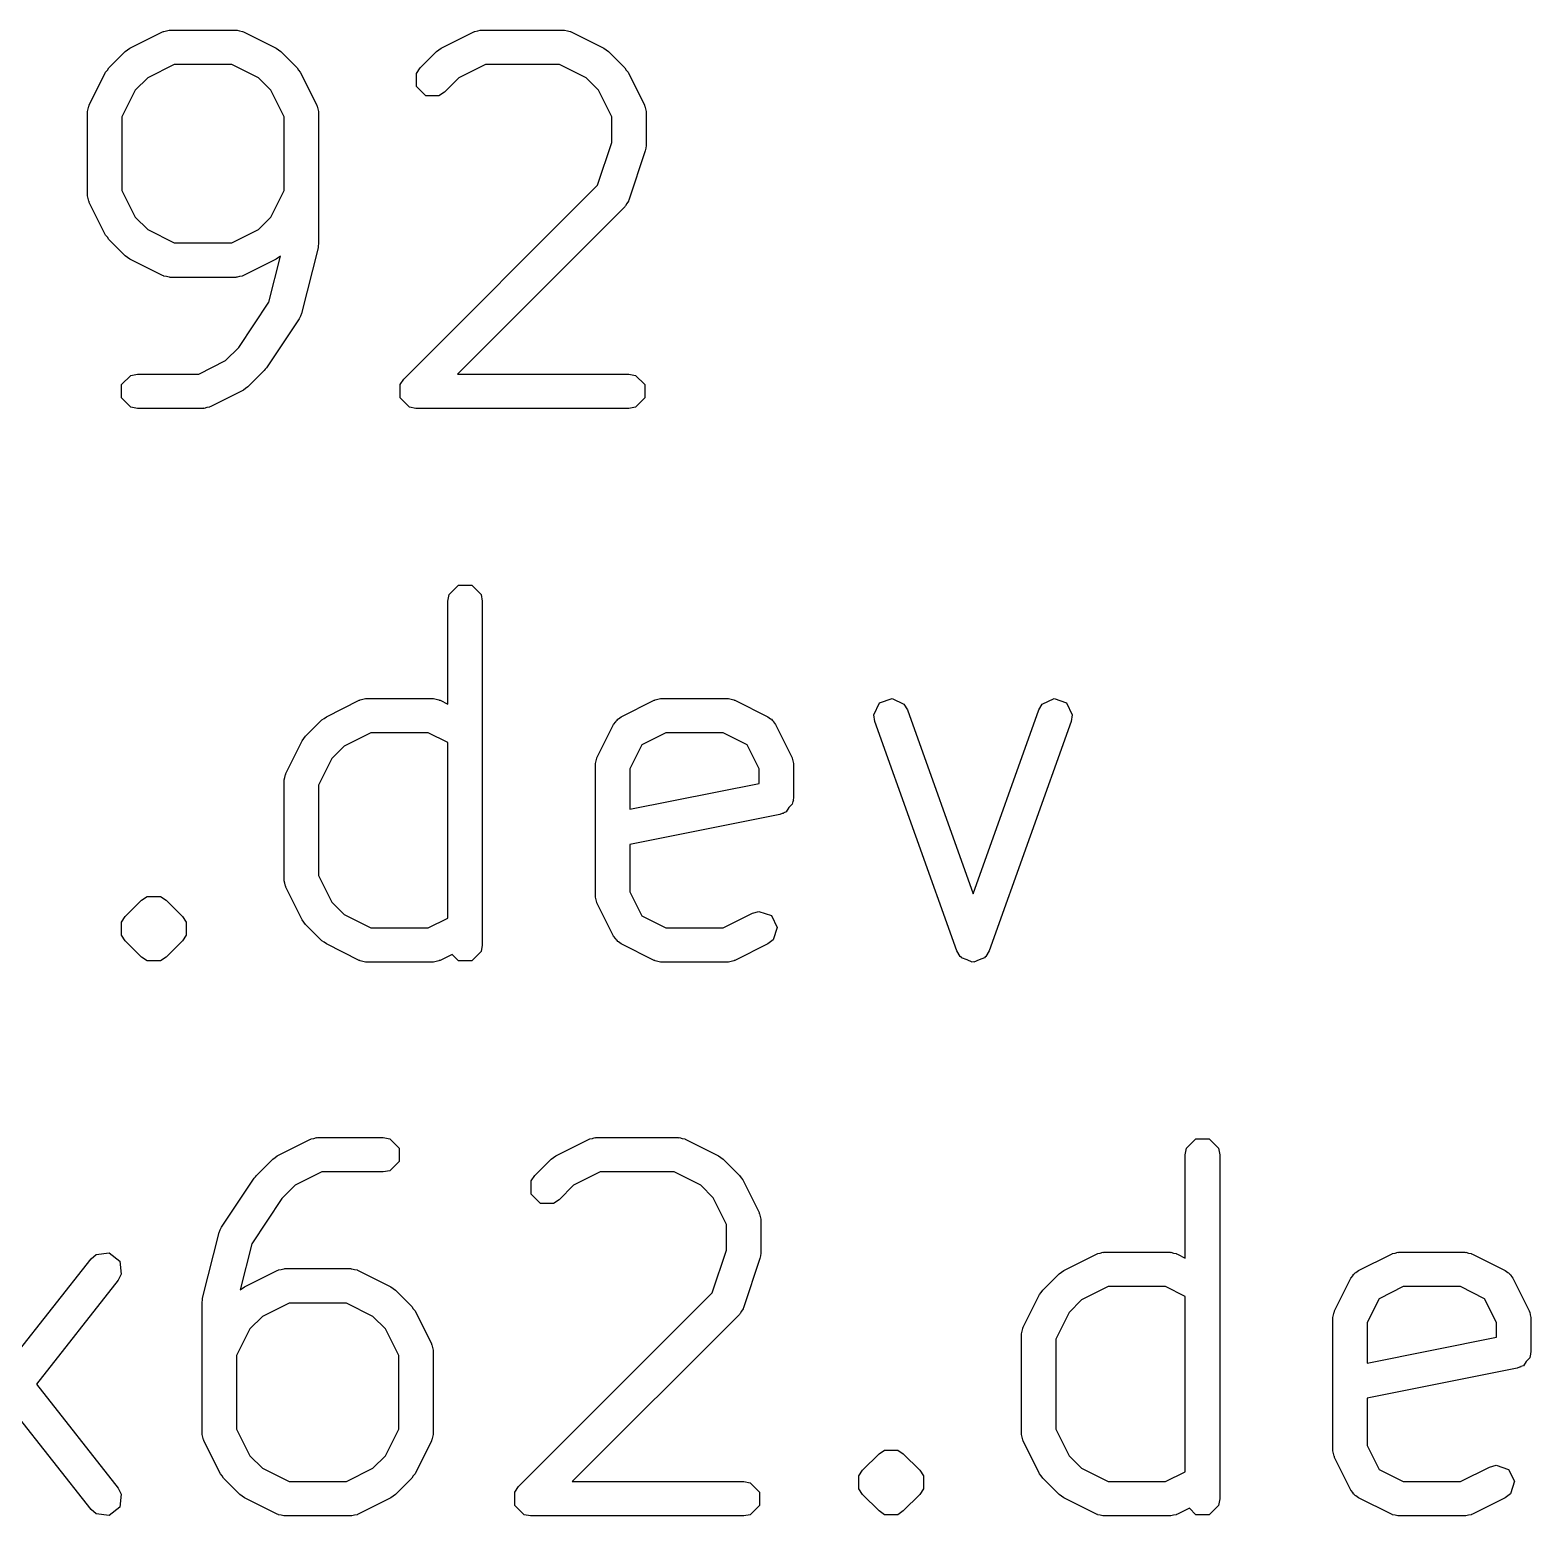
# Model space of a CAD drawing. Header units: inches. Extents: x 2.83 to 5.13, y -5.32 to -1.56.
# Drawn here: x 4.2556 to 4.4273, y -3.5954 to -3.4253 of the extents above; entities that cross this region are included whole.
import ezdxf

# ---------------------------------------------------------------- set-up
doc = ezdxf.new("R2010")
doc.units = ezdxf.units.IN
doc.header["$MEASUREMENT"] = 0
doc.layers.add('F.Silkscreen', color=41, linetype='CONTINUOUS', true_color=0xf2eda1)

msp = doc.modelspace()

# ---------------------------------------------------------------- linework, layer by layer
at = {"layer": 'F.Silkscreen', "linetype": 'CONTINUOUS'}
for p, q in [((4.26699, -3.42738), (4.27074, -3.4255)), ((4.27074, -3.4255), (4.27083, -3.42548)), ((4.27083, -3.42548), (4.27087, -3.42545)), ((4.27087, -3.42545), (4.27118, -3.42538)), ((4.27118, -3.42538), (4.27148, -3.4253)), ((4.27148, -3.4253), (4.27152, -3.42532)), ((4.27152, -3.42532), (4.27162, -3.4253)), ((4.27162, -3.4253), (4.27912, -3.4253)), ((4.27912, -3.4253), (4.27921, -3.42532)), ((4.27921, -3.42532), (4.27926, -3.4253)), ((4.27926, -3.4253), (4.27956, -3.42538)), ((4.27956, -3.42538), (4.27987, -3.42545)), ((4.27987, -3.42545), (4.2799, -3.42548)), ((4.2799, -3.42548), (4.28, -3.4255)), ((4.28, -3.4255), (4.28375, -3.42738)), ((4.30261, -3.42738), (4.30636, -3.4255)), ((4.30636, -3.4255), (4.30645, -3.42548)), ((4.30645, -3.42548), (4.30649, -3.42545)), ((4.30649, -3.42545), (4.3068, -3.42538)), ((4.3068, -3.42538), (4.3071, -3.4253)), ((4.3071, -3.4253), (4.30714, -3.42532)), ((4.30714, -3.42532), (4.30724, -3.4253)), ((4.30724, -3.4253), (4.31661, -3.4253)), ((4.31661, -3.4253), (4.31671, -3.42532)), ((4.31671, -3.42532), (4.31675, -3.4253)), ((4.31675, -3.4253), (4.31706, -3.42538)), ((4.31706, -3.42538), (4.31737, -3.42545)), ((4.31737, -3.42545), (4.3174, -3.42548)), ((4.3174, -3.42548), (4.31749, -3.4255)), ((4.31749, -3.4255), (4.32124, -3.42738)), ((4.2646, -3.42962), (4.26648, -3.42775)), ((4.26648, -3.42775), (4.26674, -3.42757)), ((4.26674, -3.42757), (4.26699, -3.42738)), ((4.28375, -3.42738), (4.284, -3.42757)), ((4.284, -3.42757), (4.28426, -3.42775)), ((4.28426, -3.42775), (4.28613, -3.42962)), ((4.30022, -3.42962), (4.3021, -3.42775)), ((4.3021, -3.42775), (4.30236, -3.42757)), ((4.30236, -3.42757), (4.30261, -3.42738)), ((4.32124, -3.42738), (4.32149, -3.42757)), ((4.32149, -3.42757), (4.32175, -3.42775)), ((4.32175, -3.42775), (4.32363, -3.42962)), ((4.26443, -3.42988), (4.2646, -3.42962)), ((4.27208, -3.42923), (4.26904, -3.43076)), ((4.27865, -3.42923), (4.27208, -3.42923)), ((4.2817, -3.43076), (4.27865, -3.42923)), ((4.28613, -3.42962), (4.28631, -3.42989)), ((4.2998, -3.43026), (4.30022, -3.42962)), ((4.3077, -3.42923), (4.30466, -3.43076)), ((4.31615, -3.42923), (4.3077, -3.42923)), ((4.3192, -3.43076), (4.31615, -3.42923)), ((4.32363, -3.42962), (4.3238, -3.42989)), ((4.26236, -3.43388), (4.26423, -3.43013)), ((4.26423, -3.43013), (4.26443, -3.42988)), ((4.26904, -3.43076), (4.26761, -3.43218)), ((4.28312, -3.43218), (4.2817, -3.43076)), ((4.28631, -3.42989), (4.2865, -3.43013)), ((4.2865, -3.43013), (4.28838, -3.43388)), ((4.2998, -3.43177), (4.2998, -3.43026)), ((4.30466, -3.43076), (4.30301, -3.43241)), ((4.32062, -3.43218), (4.3192, -3.43076)), ((4.3238, -3.42989), (4.324, -3.43013)), ((4.324, -3.43013), (4.32587, -3.43388)), ((4.26761, -3.43218), (4.26609, -3.43523)), ((4.28465, -3.43523), (4.28312, -3.43218)), ((4.30086, -3.43283), (4.2998, -3.43177)), ((4.30237, -3.43283), (4.30086, -3.43283)), ((4.30301, -3.43241), (4.30237, -3.43283)), ((4.32214, -3.43523), (4.32062, -3.43218)), ((4.26215, -3.43476), (4.26217, -3.43467)), ((4.26215, -3.44414), (4.26215, -3.43476)), ((4.26216, -3.43462), (4.26224, -3.43432)), ((4.26217, -3.43467), (4.26216, -3.43462)), ((4.26224, -3.43432), (4.2623, -3.43401)), ((4.2623, -3.43401), (4.26233, -3.43398)), ((4.26233, -3.43398), (4.26236, -3.43388)), ((4.28838, -3.43388), (4.2884, -3.43398)), ((4.2884, -3.43398), (4.28844, -3.43401)), ((4.28844, -3.43401), (4.2885, -3.43432)), ((4.2885, -3.43432), (4.28858, -3.43462)), ((4.28858, -3.43462), (4.28857, -3.43467)), ((4.28857, -3.43467), (4.28859, -3.43476)), ((4.28859, -3.43476), (4.28859, -3.44976)), ((4.32587, -3.43388), (4.3259, -3.43398)), ((4.3259, -3.43398), (4.32593, -3.43401)), ((4.32593, -3.43401), (4.32599, -3.43432)), ((4.32599, -3.43432), (4.32608, -3.43462)), ((4.32608, -3.43462), (4.32606, -3.43467)), ((4.32606, -3.43467), (4.32608, -3.43476)), ((4.32608, -3.43476), (4.32608, -3.43851)), ((4.26609, -3.43523), (4.26609, -3.44367)), ((4.28465, -3.44367), (4.28465, -3.43523)), ((4.32214, -3.43819), (4.32214, -3.43523)), ((4.32052, -3.44307), (4.32214, -3.43819)), ((4.32598, -3.43914), (4.32411, -3.44476)), ((4.32602, -3.43882), (4.32598, -3.43914)), ((4.32608, -3.43851), (4.32602, -3.43882)), ((4.29835, -3.46524), (4.32052, -3.44307)), ((4.26217, -3.44423), (4.26215, -3.44414)), ((4.26216, -3.44428), (4.26217, -3.44423)), ((4.26224, -3.44458), (4.26216, -3.44428)), ((4.2623, -3.44489), (4.26224, -3.44458)), ((4.26233, -3.44492), (4.2623, -3.44489)), ((4.26236, -3.44502), (4.26233, -3.44492)), ((4.26423, -3.44877), (4.26236, -3.44502)), ((4.26609, -3.44367), (4.26761, -3.44672)), ((4.28312, -3.44672), (4.28465, -3.44367)), ((4.32406, -3.44489), (4.32388, -3.44515)), ((4.32411, -3.44476), (4.32406, -3.44485)), ((4.32406, -3.44485), (4.32406, -3.44489)), ((4.26761, -3.44672), (4.26904, -3.44814)), ((4.2817, -3.44814), (4.28312, -3.44672)), ((4.32363, -3.44553), (4.30449, -3.46467)), ((4.32368, -3.44545), (4.32363, -3.44553)), ((4.32372, -3.44543), (4.32368, -3.44545)), ((4.32388, -3.44515), (4.32372, -3.44543)), ((4.26904, -3.44814), (4.27208, -3.44967)), ((4.27865, -3.44967), (4.2817, -3.44814)), ((4.26443, -3.44902), (4.26423, -3.44877)), ((4.2646, -3.44928), (4.26443, -3.44902)), ((4.26648, -3.45115), (4.2646, -3.44928)), ((4.27208, -3.44967), (4.27865, -3.44967)), ((4.28853, -3.45024), (4.28665, -3.45774)), ((4.28854, -3.45), (4.28853, -3.45024)), ((4.28859, -3.44976), (4.28854, -3.45)), ((4.26674, -3.45133), (4.26648, -3.45115)), ((4.26699, -3.45152), (4.26674, -3.45133)), ((4.27074, -3.4534), (4.26699, -3.45152)), ((4.28375, -3.45152), (4.28, -3.4534)), ((4.28292, -3.45645), (4.28424, -3.45117)), ((4.284, -3.45133), (4.28375, -3.45152)), ((4.28424, -3.45117), (4.284, -3.45133)), ((4.27083, -3.45342), (4.27074, -3.4534)), ((4.27087, -3.45346), (4.27083, -3.45342)), ((4.27118, -3.45352), (4.27087, -3.45346)), ((4.27148, -3.4536), (4.27118, -3.45352)), ((4.27152, -3.45359), (4.27148, -3.4536)), ((4.27162, -3.45361), (4.27152, -3.45359)), ((4.27912, -3.45361), (4.27162, -3.45361)), ((4.27921, -3.45359), (4.27912, -3.45361)), ((4.27926, -3.4536), (4.27921, -3.45359)), ((4.27956, -3.45352), (4.27926, -3.4536)), ((4.27987, -3.45346), (4.27956, -3.45352)), ((4.2799, -3.45342), (4.27987, -3.45346)), ((4.28, -3.4534), (4.2799, -3.45342)), ((4.27946, -3.46163), (4.28292, -3.45645)), ((4.28638, -3.45835), (4.28263, -3.46398)), ((4.28651, -3.45804), (4.28638, -3.45835)), ((4.28665, -3.45774), (4.28651, -3.45804)), ((4.27795, -3.46314), (4.27946, -3.46163)), ((4.2749, -3.46467), (4.27795, -3.46314)), ((4.28263, -3.46398), (4.28249, -3.46412)), ((4.26605, -3.46588), (4.26712, -3.46482)), ((4.26712, -3.46482), (4.26787, -3.46467)), ((4.26787, -3.46467), (4.2749, -3.46467)), ((4.28238, -3.46428), (4.28051, -3.46615)), ((4.28249, -3.46412), (4.28238, -3.46428)), ((4.29792, -3.46588), (4.29835, -3.46524)), ((4.30449, -3.46467), (4.32411, -3.46467)), ((4.32411, -3.46467), (4.32487, -3.46482)), ((4.32487, -3.46482), (4.32593, -3.46588)), ((4.26605, -3.46739), (4.26605, -3.46588)), ((4.26712, -3.46845), (4.26605, -3.46739)), ((4.28, -3.46652), (4.27625, -3.4684)), ((4.28025, -3.46633), (4.28, -3.46652)), ((4.28051, -3.46615), (4.28025, -3.46633)), ((4.29792, -3.46739), (4.29792, -3.46588)), ((4.29792, -3.46588), (4.29792, -3.46588)), ((4.29899, -3.46845), (4.29792, -3.46739)), ((4.32593, -3.46739), (4.32487, -3.46845)), ((4.32593, -3.46588), (4.32593, -3.46739)), ((4.26787, -3.4686), (4.26712, -3.46845)), ((4.27537, -3.4686), (4.26787, -3.4686)), ((4.27547, -3.46858), (4.27537, -3.4686)), ((4.27551, -3.4686), (4.27547, -3.46858)), ((4.27581, -3.46852), (4.27551, -3.4686)), ((4.27612, -3.46845), (4.27581, -3.46852)), ((4.27615, -3.46842), (4.27612, -3.46845)), ((4.27625, -3.4684), (4.27615, -3.46842)), ((4.29974, -3.4686), (4.29899, -3.46845)), ((4.32411, -3.4686), (4.29974, -3.4686)), ((4.32487, -3.46845), (4.32411, -3.4686)), ((4.30355, -3.4899), (4.30461, -3.48883)), ((4.30461, -3.48883), (4.30612, -3.48883)), ((4.30612, -3.48883), (4.30718, -3.4899)), ((4.3034, -3.49065), (4.30355, -3.4899)), ((4.3034, -3.50246), (4.3034, -3.49065)), ((4.30718, -3.4899), (4.30733, -3.49065)), ((4.30733, -3.49065), (4.30733, -3.53002)), ((4.29367, -3.50189), (4.29398, -3.50181)), ((4.29398, -3.50181), (4.29402, -3.50182)), ((4.29402, -3.50182), (4.29412, -3.5018)), ((4.29412, -3.5018), (4.30162, -3.5018)), ((4.30162, -3.5018), (4.30171, -3.50182)), ((4.30171, -3.50182), (4.30175, -3.50181)), ((4.30175, -3.50181), (4.30206, -3.50189)), ((4.32742, -3.50189), (4.32772, -3.50181)), ((4.32772, -3.50181), (4.32777, -3.50182)), ((4.32777, -3.50182), (4.32786, -3.5018)), ((4.32786, -3.5018), (4.33536, -3.5018)), ((4.33536, -3.5018), (4.33546, -3.50182)), ((4.33546, -3.50182), (4.3355, -3.50181)), ((4.3355, -3.50181), (4.3358, -3.50189)), ((4.35279, -3.50231), (4.35421, -3.50181)), ((4.35421, -3.50181), (4.35557, -3.50245)), ((4.3714, -3.50245), (4.37276, -3.50181)), ((4.37276, -3.50181), (4.37418, -3.50231)), ((4.28949, -3.50389), (4.29324, -3.50201)), ((4.29324, -3.50201), (4.29333, -3.50199)), ((4.29333, -3.50199), (4.29336, -3.50195)), ((4.29336, -3.50195), (4.29367, -3.50189)), ((4.30206, -3.50189), (4.30237, -3.50195)), ((4.30237, -3.50195), (4.3024, -3.50199)), ((4.3024, -3.50199), (4.3025, -3.50201)), ((4.3025, -3.50201), (4.3034, -3.50246)), ((4.32323, -3.50389), (4.32698, -3.50201)), ((4.32698, -3.50201), (4.32708, -3.50199)), ((4.32708, -3.50199), (4.32711, -3.50195)), ((4.32711, -3.50195), (4.32742, -3.50189)), ((4.3358, -3.50189), (4.33611, -3.50195)), ((4.33611, -3.50195), (4.33615, -3.50199)), ((4.33615, -3.50199), (4.33624, -3.50201)), ((4.33624, -3.50201), (4.33999, -3.50389)), ((4.35214, -3.50367), (4.35279, -3.50231)), ((4.35557, -3.50245), (4.35596, -3.50311)), ((4.35596, -3.50311), (4.36348, -3.52417)), ((4.36348, -3.52417), (4.371, -3.50311)), ((4.371, -3.50311), (4.3714, -3.50245)), ((4.37418, -3.50231), (4.37482, -3.50367)), ((4.2871, -3.50613), (4.28897, -3.50425)), ((4.28897, -3.50425), (4.28924, -3.50408)), ((4.28924, -3.50408), (4.28949, -3.50389)), ((4.32048, -3.50852), (4.32235, -3.50477)), ((4.32235, -3.50477), (4.32259, -3.50446)), ((4.32259, -3.50446), (4.32263, -3.50436)), ((4.32263, -3.50436), (4.32274, -3.50427)), ((4.32274, -3.50427), (4.32282, -3.50416)), ((4.32282, -3.50416), (4.32292, -3.50413)), ((4.32292, -3.50413), (4.32323, -3.50389)), ((4.33999, -3.50389), (4.3403, -3.50413)), ((4.3403, -3.50413), (4.3404, -3.50416)), ((4.3404, -3.50416), (4.34049, -3.50427)), ((4.34049, -3.50427), (4.3406, -3.50436)), ((4.3406, -3.50436), (4.34063, -3.50446)), ((4.34063, -3.50446), (4.34087, -3.50477)), ((4.34087, -3.50477), (4.34275, -3.50852)), ((4.35225, -3.50443), (4.35214, -3.50367)), ((4.36163, -3.53068), (4.35225, -3.50443)), ((4.37471, -3.50443), (4.36534, -3.53068)), ((4.37482, -3.50367), (4.37471, -3.50443)), ((4.28486, -3.51039), (4.28673, -3.50664)), ((4.28673, -3.50664), (4.28692, -3.50639)), ((4.28692, -3.50639), (4.2871, -3.50613)), ((4.29458, -3.50574), (4.29153, -3.50726)), ((4.30115, -3.50574), (4.29458, -3.50574)), ((4.3034, -3.50686), (4.30115, -3.50574)), ((4.3034, -3.52693), (4.3034, -3.50686)), ((4.32833, -3.50574), (4.32558, -3.50711)), ((4.3349, -3.50574), (4.32833, -3.50574)), ((4.33764, -3.50711), (4.3349, -3.50574)), ((4.29011, -3.50869), (4.28859, -3.51174)), ((4.29153, -3.50726), (4.29011, -3.50869)), ((4.32036, -3.50895), (4.32042, -3.50864)), ((4.32042, -3.50864), (4.32045, -3.50861)), ((4.32045, -3.50861), (4.32048, -3.50852)), ((4.32558, -3.50711), (4.32421, -3.50986)), ((4.33902, -3.50986), (4.33764, -3.50711)), ((4.34275, -3.50852), (4.34277, -3.50861)), ((4.34277, -3.50861), (4.3428, -3.50864)), ((4.3428, -3.50864), (4.34287, -3.50895)), ((4.28483, -3.51049), (4.28486, -3.51039)), ((4.32027, -3.50926), (4.32036, -3.50895)), ((4.32029, -3.5093), (4.32027, -3.50926)), ((4.32027, -3.5094), (4.32029, -3.5093)), ((4.32027, -3.52439), (4.32027, -3.5094)), ((4.32421, -3.50986), (4.32421, -3.51449)), ((4.33902, -3.51153), (4.33902, -3.50986)), ((4.34287, -3.50895), (4.34295, -3.50926)), ((4.34295, -3.50926), (4.34293, -3.5093)), ((4.34293, -3.5093), (4.34295, -3.5094)), ((4.34295, -3.5094), (4.34295, -3.51315)), ((4.28465, -3.51113), (4.28474, -3.51083)), ((4.28467, -3.51117), (4.28465, -3.51113)), ((4.28465, -3.51127), (4.28467, -3.51117)), ((4.28465, -3.52252), (4.28465, -3.51127)), ((4.28474, -3.51083), (4.2848, -3.51052)), ((4.2848, -3.51052), (4.28483, -3.51049)), ((4.28859, -3.51174), (4.28859, -3.52205)), ((4.32421, -3.51449), (4.33902, -3.51153)), ((4.34286, -3.51361), (4.3428, -3.5139)), ((4.34292, -3.51353), (4.34286, -3.51361)), ((4.34295, -3.51315), (4.3429, -3.51343)), ((4.3429, -3.51343), (4.34292, -3.51353)), ((4.34137, -3.51508), (4.32421, -3.51851)), ((4.34164, -3.51496), (4.34137, -3.51508)), ((4.34174, -3.51496), (4.34164, -3.51496)), ((4.34181, -3.51489), (4.34174, -3.51496)), ((4.34208, -3.51478), (4.34181, -3.51489)), ((4.3424, -3.5143), (4.34208, -3.51478)), ((4.3428, -3.5139), (4.3424, -3.5143)), ((4.32421, -3.51851), (4.32421, -3.52393)), ((4.28859, -3.52205), (4.29011, -3.5251)), ((4.28467, -3.52262), (4.28465, -3.52252)), ((4.28465, -3.52266), (4.28467, -3.52262)), ((4.28474, -3.52296), (4.28465, -3.52266)), ((4.2848, -3.52327), (4.28474, -3.52296)), ((4.28483, -3.5233), (4.2848, -3.52327)), ((4.28486, -3.5234), (4.28483, -3.5233)), ((4.28673, -3.52715), (4.28486, -3.5234)), ((4.32421, -3.52393), (4.32558, -3.52668)), ((4.26648, -3.52675), (4.26835, -3.52488)), ((4.26835, -3.52488), (4.26899, -3.52445)), ((4.26899, -3.52445), (4.2705, -3.52445)), ((4.2705, -3.52445), (4.2705, -3.52445)), ((4.2705, -3.52445), (4.27114, -3.52488)), ((4.27114, -3.52488), (4.27301, -3.52675)), ((4.29011, -3.5251), (4.29153, -3.52653)), ((4.32029, -3.52449), (4.32027, -3.52439)), ((4.32027, -3.52453), (4.32029, -3.52449)), ((4.32036, -3.52484), (4.32027, -3.52453)), ((4.32042, -3.52515), (4.32036, -3.52484)), ((4.32045, -3.52518), (4.32042, -3.52515)), ((4.32048, -3.52527), (4.32045, -3.52518)), ((4.32235, -3.52902), (4.32048, -3.52527)), ((4.26605, -3.52739), (4.26648, -3.52675)), ((4.26605, -3.5289), (4.26605, -3.52739)), ((4.27301, -3.52675), (4.27344, -3.52739)), ((4.27344, -3.52739), (4.27344, -3.5289)), ((4.28692, -3.5274), (4.28673, -3.52715)), ((4.2871, -3.52766), (4.28692, -3.5274)), ((4.29153, -3.52653), (4.29458, -3.52805)), ((4.30115, -3.52805), (4.3034, -3.52693)), ((4.32558, -3.52668), (4.32833, -3.52805)), ((4.3349, -3.52805), (4.33823, -3.52638)), ((4.33823, -3.52638), (4.33897, -3.52618)), ((4.33897, -3.52618), (4.3404, -3.52666)), ((4.3404, -3.52666), (4.34107, -3.528)), ((4.26648, -3.52954), (4.26605, -3.5289)), ((4.26605, -3.5289), (4.26605, -3.5289)), ((4.27344, -3.5289), (4.27301, -3.52954)), ((4.28897, -3.52954), (4.2871, -3.52766)), ((4.29458, -3.52805), (4.30115, -3.52805)), ((4.32259, -3.52933), (4.32235, -3.52902)), ((4.32833, -3.52805), (4.3349, -3.52805)), ((4.34107, -3.528), (4.3406, -3.52943)), ((4.26835, -3.53141), (4.26648, -3.52954)), ((4.27301, -3.52954), (4.27114, -3.53141)), ((4.28924, -3.52971), (4.28897, -3.52954)), ((4.28949, -3.5299), (4.28924, -3.52971)), ((4.29324, -3.53178), (4.28949, -3.5299)), ((4.30718, -3.53077), (4.30612, -3.53184)), ((4.30733, -3.53002), (4.30718, -3.53077)), ((4.32263, -3.52943), (4.32259, -3.52933)), ((4.32274, -3.52952), (4.32263, -3.52943)), ((4.32282, -3.52963), (4.32274, -3.52952)), ((4.32292, -3.52966), (4.32282, -3.52963)), ((4.32323, -3.5299), (4.32292, -3.52966)), ((4.32698, -3.53178), (4.32323, -3.5299)), ((4.33999, -3.5299), (4.33624, -3.53178)), ((4.3406, -3.52943), (4.33999, -3.5299)), ((4.36202, -3.53134), (4.36163, -3.53068)), ((4.36534, -3.53068), (4.36494, -3.53134)), ((4.26899, -3.53184), (4.26835, -3.53141)), ((4.2705, -3.53184), (4.26899, -3.53184)), ((4.26899, -3.53184), (4.26899, -3.53184)), ((4.27114, -3.53141), (4.2705, -3.53184)), ((4.29333, -3.53181), (4.29324, -3.53178)), ((4.29336, -3.53184), (4.29333, -3.53181)), ((4.29367, -3.5319), (4.29336, -3.53184)), ((4.29398, -3.53198), (4.29367, -3.5319)), ((4.29402, -3.53197), (4.29398, -3.53198)), ((4.29412, -3.53199), (4.29402, -3.53197)), ((4.30162, -3.53199), (4.29412, -3.53199)), ((4.30171, -3.53197), (4.30162, -3.53199)), ((4.30175, -3.53198), (4.30171, -3.53197)), ((4.30206, -3.5319), (4.30175, -3.53198)), ((4.30237, -3.53184), (4.30206, -3.5319)), ((4.3024, -3.53181), (4.30237, -3.53184)), ((4.3025, -3.53178), (4.3024, -3.53181)), ((4.30387, -3.53109), (4.3025, -3.53178)), ((4.30461, -3.53184), (4.30387, -3.53109)), ((4.30612, -3.53184), (4.30461, -3.53184)), ((4.32708, -3.53181), (4.32698, -3.53178)), ((4.32711, -3.53184), (4.32708, -3.53181)), ((4.32742, -3.5319), (4.32711, -3.53184)), ((4.32772, -3.53198), (4.32742, -3.5319)), ((4.32777, -3.53197), (4.32772, -3.53198)), ((4.32786, -3.53199), (4.32777, -3.53197)), ((4.33536, -3.53199), (4.32786, -3.53199)), ((4.33546, -3.53197), (4.33536, -3.53199)), ((4.3355, -3.53198), (4.33546, -3.53197)), ((4.3358, -3.5319), (4.3355, -3.53198)), ((4.33611, -3.53184), (4.3358, -3.5319)), ((4.33615, -3.53181), (4.33611, -3.53184)), ((4.33624, -3.53178), (4.33615, -3.53181)), ((4.36212, -3.53138), (4.36202, -3.53134)), ((4.36216, -3.53148), (4.36212, -3.53138)), ((4.36279, -3.5317), (4.36216, -3.53148)), ((4.36338, -3.53198), (4.36279, -3.5317)), ((4.36348, -3.53195), (4.36338, -3.53198)), ((4.36358, -3.53198), (4.36348, -3.53195)), ((4.36418, -3.5317), (4.36358, -3.53198)), ((4.3648, -3.53148), (4.36418, -3.5317)), ((4.36485, -3.53138), (4.3648, -3.53148)), ((4.36494, -3.53134), (4.36485, -3.53138)), ((4.28386, -3.55415), (4.28761, -3.55227)), ((4.28761, -3.55227), (4.28771, -3.55225)), ((4.28771, -3.55225), (4.28774, -3.55221)), ((4.28774, -3.55221), (4.28805, -3.55215)), ((4.28805, -3.55215), (4.28835, -3.55207)), ((4.28835, -3.55207), (4.2884, -3.55208)), ((4.2884, -3.55208), (4.28849, -3.55206)), ((4.28849, -3.55206), (4.29599, -3.55206)), ((4.29599, -3.55206), (4.29674, -3.55221)), ((4.29674, -3.55221), (4.29781, -3.55328)), ((4.29781, -3.55328), (4.29781, -3.55479)), ((4.31573, -3.55415), (4.31948, -3.55227)), ((4.31948, -3.55227), (4.31958, -3.55225)), ((4.31958, -3.55225), (4.31961, -3.55221)), ((4.31961, -3.55221), (4.31992, -3.55215)), ((4.31992, -3.55215), (4.32022, -3.55207)), ((4.32022, -3.55207), (4.32027, -3.55208)), ((4.32027, -3.55208), (4.32036, -3.55206)), ((4.32036, -3.55206), (4.32974, -3.55206)), ((4.32974, -3.55206), (4.32983, -3.55208)), ((4.32983, -3.55208), (4.32988, -3.55207)), ((4.32988, -3.55207), (4.33018, -3.55215)), ((4.33018, -3.55215), (4.33049, -3.55221)), ((4.33049, -3.55221), (4.33052, -3.55225)), ((4.33052, -3.55225), (4.33062, -3.55227)), ((4.33062, -3.55227), (4.33437, -3.55415)), ((4.38776, -3.55403), (4.38791, -3.55328)), ((4.38791, -3.55328), (4.38898, -3.55221)), ((4.38898, -3.55221), (4.39048, -3.55221)), ((4.39048, -3.55221), (4.39155, -3.55328)), ((4.39155, -3.55328), (4.3917, -3.55403)), ((4.28148, -3.55639), (4.28335, -3.55452)), ((4.28335, -3.55452), (4.28361, -3.55434)), ((4.28361, -3.55434), (4.28386, -3.55415)), ((4.29781, -3.55479), (4.29674, -3.55585)), ((4.31335, -3.55639), (4.31522, -3.55452)), ((4.31522, -3.55452), (4.31548, -3.55434)), ((4.31548, -3.55434), (4.31573, -3.55415)), ((4.33437, -3.55415), (4.33462, -3.55434)), ((4.33462, -3.55434), (4.33488, -3.55452)), ((4.33488, -3.55452), (4.33675, -3.55639)), ((4.38776, -3.56585), (4.38776, -3.55403)), ((4.3917, -3.55403), (4.3917, -3.5934)), ((4.27748, -3.56231), (4.28123, -3.55669)), ((4.28123, -3.55669), (4.28137, -3.55655)), ((4.28137, -3.55655), (4.28148, -3.55639)), ((4.28896, -3.556), (4.28591, -3.55752)), ((4.29599, -3.556), (4.28896, -3.556)), ((4.29674, -3.55585), (4.29599, -3.556)), ((4.31292, -3.55703), (4.31335, -3.55639)), ((4.32083, -3.556), (4.31778, -3.55752)), ((4.32927, -3.556), (4.32083, -3.556)), ((4.33232, -3.55752), (4.32927, -3.556)), ((4.33675, -3.55639), (4.33693, -3.55665)), ((4.33693, -3.55665), (4.33712, -3.5569)), ((4.28591, -3.55752), (4.2844, -3.55904)), ((4.31292, -3.55854), (4.31292, -3.55703)), ((4.31778, -3.55752), (4.31613, -3.55917)), ((4.33374, -3.55895), (4.33232, -3.55752)), ((4.33712, -3.5569), (4.339, -3.56065)), ((4.2844, -3.55904), (4.28095, -3.56421)), ((4.31399, -3.5596), (4.31292, -3.55854)), ((4.31549, -3.5596), (4.31399, -3.5596)), ((4.31613, -3.55917), (4.31549, -3.5596)), ((4.33527, -3.562), (4.33374, -3.55895)), ((4.339, -3.56065), (4.33902, -3.56075)), ((4.33902, -3.56075), (4.33905, -3.56078)), ((4.33905, -3.56078), (4.33912, -3.56109)), ((4.33912, -3.56109), (4.3392, -3.56139)), ((4.3392, -3.56139), (4.33918, -3.56143)), ((4.33918, -3.56143), (4.3392, -3.56153)), ((4.3392, -3.56153), (4.3392, -3.56528)), ((4.27533, -3.57043), (4.27721, -3.56293)), ((4.27721, -3.56293), (4.27735, -3.56262)), ((4.27735, -3.56262), (4.27748, -3.56231)), ((4.33527, -3.56496), (4.33527, -3.562)), ((4.26316, -3.56544), (4.26465, -3.56526)), ((4.26465, -3.56526), (4.26584, -3.56619)), ((4.28095, -3.56421), (4.27962, -3.5695)), ((4.33364, -3.56984), (4.33527, -3.56496)), ((4.3392, -3.56528), (4.33914, -3.56559)), ((4.3776, -3.56539), (4.3777, -3.56537)), ((4.3777, -3.56537), (4.37773, -3.56534)), ((4.37773, -3.56534), (4.37804, -3.56528)), ((4.37804, -3.56528), (4.37834, -3.56519)), ((4.37834, -3.56519), (4.37838, -3.56521)), ((4.37838, -3.56521), (4.37848, -3.56519)), ((4.37848, -3.56519), (4.38598, -3.56519)), ((4.38598, -3.56519), (4.38608, -3.56521)), ((4.38608, -3.56521), (4.38612, -3.56519)), ((4.38612, -3.56519), (4.38642, -3.56528)), ((4.38642, -3.56528), (4.38673, -3.56534)), ((4.38673, -3.56534), (4.38676, -3.56537)), ((4.38676, -3.56537), (4.38686, -3.56539)), ((4.41135, -3.56539), (4.41144, -3.56537)), ((4.41144, -3.56537), (4.41147, -3.56534)), ((4.41147, -3.56534), (4.41178, -3.56528)), ((4.41178, -3.56528), (4.41209, -3.56519)), ((4.41209, -3.56519), (4.41213, -3.56521)), ((4.41213, -3.56521), (4.41223, -3.56519)), ((4.41223, -3.56519), (4.41973, -3.56519)), ((4.41973, -3.56519), (4.41982, -3.56521)), ((4.41982, -3.56521), (4.41986, -3.56519)), ((4.41986, -3.56519), (4.42017, -3.56528)), ((4.42017, -3.56528), (4.42048, -3.56534)), ((4.42048, -3.56534), (4.42051, -3.56537)), ((4.42051, -3.56537), (4.42061, -3.56539)), ((4.25381, -3.57709), (4.26257, -3.56594)), ((4.26257, -3.56594), (4.26316, -3.56544)), ((4.26584, -3.56619), (4.26602, -3.56769)), ((4.2843, -3.56715), (4.2846, -3.56707)), ((4.2846, -3.56707), (4.28465, -3.56708)), ((4.28465, -3.56708), (4.28474, -3.56706)), ((4.28474, -3.56706), (4.29224, -3.56706)), ((4.29224, -3.56706), (4.29234, -3.56708)), ((4.29234, -3.56708), (4.29238, -3.56707)), ((4.29238, -3.56707), (4.29269, -3.56715)), ((4.3391, -3.5659), (4.33723, -3.57153)), ((4.33914, -3.56559), (4.3391, -3.5659)), ((4.37385, -3.56727), (4.3776, -3.56539)), ((4.38686, -3.56539), (4.38776, -3.56585)), ((4.4076, -3.56727), (4.41135, -3.56539)), ((4.42061, -3.56539), (4.42436, -3.56727)), ((4.26567, -3.56837), (4.25631, -3.58028)), ((4.26602, -3.56769), (4.26567, -3.56837)), ((4.28011, -3.56914), (4.28386, -3.56727)), ((4.28386, -3.56727), (4.28396, -3.56724)), ((4.28396, -3.56724), (4.28399, -3.56721)), ((4.28399, -3.56721), (4.2843, -3.56715)), ((4.29269, -3.56715), (4.29299, -3.56721)), ((4.29299, -3.56721), (4.29303, -3.56724)), ((4.29303, -3.56724), (4.29312, -3.56727)), ((4.29312, -3.56727), (4.29687, -3.56914)), ((4.37146, -3.56951), (4.37334, -3.56764)), ((4.37334, -3.56764), (4.3736, -3.56746)), ((4.3736, -3.56746), (4.37385, -3.56727)), ((4.40484, -3.5719), (4.40672, -3.56815)), ((4.40672, -3.56815), (4.40696, -3.56784)), ((4.40696, -3.56784), (4.40699, -3.56774)), ((4.40699, -3.56774), (4.4071, -3.56765)), ((4.4071, -3.56765), (4.40719, -3.56754)), ((4.40719, -3.56754), (4.40729, -3.56751)), ((4.40729, -3.56751), (4.4076, -3.56727)), ((4.42436, -3.56727), (4.42466, -3.56751)), ((4.42466, -3.56751), (4.42476, -3.56754)), ((4.42476, -3.56754), (4.42485, -3.56765)), ((4.42485, -3.56765), (4.42496, -3.56774)), ((4.42496, -3.56774), (4.425, -3.56784)), ((4.425, -3.56784), (4.42524, -3.56815)), ((4.42524, -3.56815), (4.42711, -3.5719)), ((4.27532, -3.57067), (4.27533, -3.57043)), ((4.27962, -3.5695), (4.27986, -3.56934)), ((4.27986, -3.56934), (4.28011, -3.56914)), ((4.29687, -3.56914), (4.29712, -3.56934)), ((4.29712, -3.56934), (4.29738, -3.56951)), ((4.29738, -3.56951), (4.29926, -3.57139)), ((4.31147, -3.59201), (4.33364, -3.56984)), ((4.36922, -3.57377), (4.3711, -3.57002)), ((4.3711, -3.57002), (4.37129, -3.56978)), ((4.37129, -3.56978), (4.37146, -3.56951)), ((4.37895, -3.56912), (4.3759, -3.57065)), ((4.38551, -3.56912), (4.37895, -3.56912)), ((4.38776, -3.57025), (4.38551, -3.56912)), ((4.38776, -3.59031), (4.38776, -3.57025)), ((4.40994, -3.5705), (4.40857, -3.57324)), ((4.41269, -3.56912), (4.40994, -3.5705)), ((4.41926, -3.56912), (4.41269, -3.56912)), ((4.42201, -3.5705), (4.41926, -3.56912)), ((4.42338, -3.57324), (4.42201, -3.5705)), ((4.27527, -3.57091), (4.27532, -3.57067)), ((4.27527, -3.5859), (4.27527, -3.57091)), ((4.28521, -3.571), (4.28216, -3.57252)), ((4.29178, -3.571), (4.28521, -3.571)), ((4.29482, -3.57252), (4.29178, -3.571)), ((4.29926, -3.57139), (4.29943, -3.57165)), ((4.29943, -3.57165), (4.29963, -3.5719)), ((4.29963, -3.5719), (4.3015, -3.57565)), ((4.33681, -3.57222), (4.33675, -3.5723)), ((4.33685, -3.57219), (4.33681, -3.57222)), ((4.337, -3.57192), (4.33685, -3.57219)), ((4.33718, -3.57166), (4.337, -3.57192)), ((4.33723, -3.57153), (4.33718, -3.57161)), ((4.33718, -3.57161), (4.33718, -3.57166)), ((4.37447, -3.57207), (4.37295, -3.57512)), ((4.3759, -3.57065), (4.37447, -3.57207)), ((4.40472, -3.57234), (4.40478, -3.57203)), ((4.40478, -3.57203), (4.40482, -3.57199)), ((4.40482, -3.57199), (4.40484, -3.5719)), ((4.42711, -3.5719), (4.42714, -3.57199)), ((4.42714, -3.57199), (4.42717, -3.57203)), ((4.42717, -3.57203), (4.42723, -3.57234)), ((4.28074, -3.57395), (4.27921, -3.57699)), ((4.28216, -3.57252), (4.28074, -3.57395)), ((4.29625, -3.57395), (4.29482, -3.57252)), ((4.29777, -3.57699), (4.29625, -3.57395)), ((4.33675, -3.5723), (4.31762, -3.59143)), ((4.3691, -3.57421), (4.36916, -3.5739)), ((4.36916, -3.5739), (4.36919, -3.57387)), ((4.36919, -3.57387), (4.36922, -3.57377)), ((4.40463, -3.57278), (4.40465, -3.57268)), ((4.40463, -3.58778), (4.40463, -3.57278)), ((4.40464, -3.57264), (4.40472, -3.57234)), ((4.40465, -3.57268), (4.40464, -3.57264)), ((4.40857, -3.57324), (4.40857, -3.57788)), ((4.42338, -3.57492), (4.42338, -3.57324)), ((4.42723, -3.57234), (4.42731, -3.57264)), ((4.42731, -3.57264), (4.4273, -3.57268)), ((4.4273, -3.57268), (4.42732, -3.57278)), ((4.42732, -3.57278), (4.42732, -3.57653)), ((4.3015, -3.57565), (4.30153, -3.57574)), ((4.36901, -3.57465), (4.36903, -3.57456)), ((4.36901, -3.5859), (4.36901, -3.57465)), ((4.36902, -3.57452), (4.3691, -3.57421)), ((4.36903, -3.57456), (4.36902, -3.57452)), ((4.37295, -3.57512), (4.37295, -3.58544)), ((4.40857, -3.57788), (4.42338, -3.57492)), ((4.27921, -3.57699), (4.27921, -3.58544)), ((4.29777, -3.58544), (4.29777, -3.57699)), ((4.30153, -3.57574), (4.30156, -3.57578)), ((4.30156, -3.57578), (4.30162, -3.57609)), ((4.30162, -3.57609), (4.3017, -3.57639)), ((4.3017, -3.57639), (4.30169, -3.57643)), ((4.30169, -3.57643), (4.30171, -3.57653)), ((4.30171, -3.57653), (4.30171, -3.5859)), ((4.42717, -3.57728), (4.42676, -3.57769)), ((4.42723, -3.57699), (4.42717, -3.57728)), ((4.42728, -3.57691), (4.42723, -3.57699)), ((4.42732, -3.57653), (4.42726, -3.57681)), ((4.42726, -3.57681), (4.42728, -3.57691)), ((4.42574, -3.57846), (4.40857, -3.58189)), ((4.426, -3.57835), (4.42574, -3.57846)), ((4.4261, -3.57835), (4.426, -3.57835)), ((4.42617, -3.57828), (4.4261, -3.57835)), ((4.42645, -3.57817), (4.42617, -3.57828)), ((4.42676, -3.57769), (4.42645, -3.57817)), ((4.25631, -3.58028), (4.26567, -3.59219)), ((4.40857, -3.58189), (4.40857, -3.58731)), ((4.26257, -3.59462), (4.25381, -3.58347)), ((4.27529, -3.586), (4.27527, -3.5859)), ((4.27921, -3.58544), (4.28074, -3.58849)), ((4.29625, -3.58849), (4.29777, -3.58544)), ((4.30171, -3.5859), (4.30169, -3.586)), ((4.36903, -3.586), (4.36901, -3.5859)), ((4.37295, -3.58544), (4.37447, -3.58849)), ((4.27528, -3.58604), (4.27529, -3.586)), ((4.27536, -3.58635), (4.27528, -3.58604)), ((4.27542, -3.58666), (4.27536, -3.58635)), ((4.27546, -3.58669), (4.27542, -3.58666)), ((4.27548, -3.58678), (4.27546, -3.58669)), ((4.27736, -3.59053), (4.27548, -3.58678)), ((4.3015, -3.58678), (4.29963, -3.59053)), ((4.30153, -3.58669), (4.3015, -3.58678)), ((4.30156, -3.58666), (4.30153, -3.58669)), ((4.30162, -3.58635), (4.30156, -3.58666)), ((4.3017, -3.58604), (4.30162, -3.58635)), ((4.30169, -3.586), (4.3017, -3.58604)), ((4.36902, -3.58604), (4.36903, -3.586)), ((4.3691, -3.58635), (4.36902, -3.58604)), ((4.36916, -3.58666), (4.3691, -3.58635)), ((4.36919, -3.58669), (4.36916, -3.58666)), ((4.36922, -3.58678), (4.36919, -3.58669)), ((4.3711, -3.59053), (4.36922, -3.58678)), ((4.40857, -3.58731), (4.40994, -3.59006)), ((4.28074, -3.58849), (4.28216, -3.58991)), ((4.29482, -3.58991), (4.29625, -3.58849)), ((4.35084, -3.59014), (4.35272, -3.58826)), ((4.35272, -3.58826), (4.35336, -3.58783)), ((4.35336, -3.58783), (4.35486, -3.58783)), ((4.35486, -3.58783), (4.35486, -3.58783)), ((4.35486, -3.58783), (4.3555, -3.58826)), ((4.3555, -3.58826), (4.35738, -3.59014)), ((4.37447, -3.58849), (4.3759, -3.58991)), ((4.40465, -3.58787), (4.40463, -3.58778)), ((4.40464, -3.58792), (4.40465, -3.58787)), ((4.40472, -3.58822), (4.40464, -3.58792)), ((4.40478, -3.58853), (4.40472, -3.58822)), ((4.40482, -3.58856), (4.40478, -3.58853)), ((4.40484, -3.58866), (4.40482, -3.58856)), ((4.40672, -3.59241), (4.40484, -3.58866)), ((4.27755, -3.59078), (4.27736, -3.59053)), ((4.27773, -3.59104), (4.27755, -3.59078)), ((4.2796, -3.59292), (4.27773, -3.59104)), ((4.28216, -3.58991), (4.28521, -3.59143)), ((4.29178, -3.59143), (4.29482, -3.58991)), ((4.29926, -3.59104), (4.29738, -3.59292)), ((4.29943, -3.59078), (4.29926, -3.59104)), ((4.29963, -3.59053), (4.29943, -3.59078)), ((4.35042, -3.59077), (4.35084, -3.59014)), ((4.35042, -3.59228), (4.35042, -3.59077)), ((4.35738, -3.59014), (4.3578, -3.59077)), ((4.3578, -3.59077), (4.3578, -3.59228)), ((4.37129, -3.59078), (4.3711, -3.59053)), ((4.37146, -3.59104), (4.37129, -3.59078)), ((4.37334, -3.59292), (4.37146, -3.59104)), ((4.3759, -3.58991), (4.37895, -3.59143)), ((4.38551, -3.59143), (4.38776, -3.59031)), ((4.40994, -3.59006), (4.41269, -3.59143)), ((4.41926, -3.59143), (4.42259, -3.58977)), ((4.42259, -3.58977), (4.42334, -3.58956)), ((4.42334, -3.58956), (4.42476, -3.59004)), ((4.42476, -3.59004), (4.42544, -3.59139)), ((4.26567, -3.59219), (4.26602, -3.59287)), ((4.28521, -3.59143), (4.29178, -3.59143)), ((4.31105, -3.59265), (4.31147, -3.59201)), ((4.31105, -3.59416), (4.31105, -3.59265)), ((4.31105, -3.59265), (4.31105, -3.59265)), ((4.31762, -3.59143), (4.33724, -3.59143)), ((4.33724, -3.59143), (4.33799, -3.59158)), ((4.33799, -3.59158), (4.33905, -3.59265)), ((4.33905, -3.59265), (4.33905, -3.59416)), ((4.35084, -3.59292), (4.35042, -3.59228)), ((4.35042, -3.59228), (4.35042, -3.59228)), ((4.3578, -3.59228), (4.35738, -3.59292)), ((4.37895, -3.59143), (4.38551, -3.59143)), ((4.40696, -3.59272), (4.40672, -3.59241)), ((4.40699, -3.59282), (4.40696, -3.59272)), ((4.4071, -3.5929), (4.40699, -3.59282)), ((4.41269, -3.59143), (4.41926, -3.59143)), ((4.42496, -3.59282), (4.42436, -3.59329)), ((4.42544, -3.59139), (4.42496, -3.59282)), ((4.26584, -3.59437), (4.26465, -3.5953)), ((4.26602, -3.59287), (4.26584, -3.59437)), ((4.27986, -3.59309), (4.2796, -3.59292)), ((4.28011, -3.59329), (4.27986, -3.59309)), ((4.28386, -3.59516), (4.28011, -3.59329)), ((4.29687, -3.59329), (4.29312, -3.59516)), ((4.29712, -3.59309), (4.29687, -3.59329)), ((4.29738, -3.59292), (4.29712, -3.59309)), ((4.31211, -3.59522), (4.31105, -3.59416)), ((4.33905, -3.59416), (4.33799, -3.59522)), ((4.35272, -3.59479), (4.35084, -3.59292)), ((4.35738, -3.59292), (4.3555, -3.59479)), ((4.3736, -3.59309), (4.37334, -3.59292)), ((4.37385, -3.59329), (4.3736, -3.59309)), ((4.3776, -3.59516), (4.37385, -3.59329)), ((4.38823, -3.59448), (4.38686, -3.59516)), ((4.38898, -3.59522), (4.38823, -3.59448)), ((4.39155, -3.59416), (4.39048, -3.59522)), ((4.3917, -3.5934), (4.39155, -3.59416)), ((4.40719, -3.59301), (4.4071, -3.5929)), ((4.40729, -3.59305), (4.40719, -3.59301)), ((4.4076, -3.59329), (4.40729, -3.59305)), ((4.41135, -3.59516), (4.4076, -3.59329)), ((4.42436, -3.59329), (4.42061, -3.59516)), ((4.26316, -3.59512), (4.26257, -3.59462)), ((4.26465, -3.5953), (4.26316, -3.59512)), ((4.28396, -3.59519), (4.28386, -3.59516)), ((4.28399, -3.59522), (4.28396, -3.59519)), ((4.2843, -3.59528), (4.28399, -3.59522)), ((4.2846, -3.59537), (4.2843, -3.59528)), ((4.28465, -3.59535), (4.2846, -3.59537)), ((4.28474, -3.59537), (4.28465, -3.59535)), ((4.29224, -3.59537), (4.28474, -3.59537)), ((4.29234, -3.59535), (4.29224, -3.59537)), ((4.29238, -3.59537), (4.29234, -3.59535)), ((4.29269, -3.59528), (4.29238, -3.59537)), ((4.29299, -3.59522), (4.29269, -3.59528)), ((4.29303, -3.59519), (4.29299, -3.59522)), ((4.29312, -3.59516), (4.29303, -3.59519)), ((4.31286, -3.59537), (4.31211, -3.59522)), ((4.33724, -3.59537), (4.31286, -3.59537)), ((4.33799, -3.59522), (4.33724, -3.59537)), ((4.35336, -3.59522), (4.35272, -3.59479)), ((4.35486, -3.59522), (4.35336, -3.59522)), ((4.35336, -3.59522), (4.35336, -3.59522)), ((4.3555, -3.59479), (4.35486, -3.59522)), ((4.3777, -3.59519), (4.3776, -3.59516)), ((4.37773, -3.59522), (4.3777, -3.59519)), ((4.37804, -3.59528), (4.37773, -3.59522)), ((4.37834, -3.59537), (4.37804, -3.59528)), ((4.37838, -3.59535), (4.37834, -3.59537)), ((4.37848, -3.59537), (4.37838, -3.59535)), ((4.38598, -3.59537), (4.37848, -3.59537)), ((4.38608, -3.59535), (4.38598, -3.59537)), ((4.38612, -3.59537), (4.38608, -3.59535)), ((4.38642, -3.59528), (4.38612, -3.59537)), ((4.38673, -3.59522), (4.38642, -3.59528)), ((4.38676, -3.59519), (4.38673, -3.59522)), ((4.38686, -3.59516), (4.38676, -3.59519)), ((4.39048, -3.59522), (4.38898, -3.59522)), ((4.41144, -3.59519), (4.41135, -3.59516)), ((4.41147, -3.59522), (4.41144, -3.59519)), ((4.41178, -3.59528), (4.41147, -3.59522)), ((4.41209, -3.59537), (4.41178, -3.59528)), ((4.41213, -3.59535), (4.41209, -3.59537)), ((4.41223, -3.59537), (4.41213, -3.59535)), ((4.41973, -3.59537), (4.41223, -3.59537)), ((4.41982, -3.59535), (4.41973, -3.59537)), ((4.41986, -3.59537), (4.41982, -3.59535)), ((4.42017, -3.59528), (4.41986, -3.59537)), ((4.42048, -3.59522), (4.42017, -3.59528)), ((4.42051, -3.59519), (4.42048, -3.59522)), ((4.42061, -3.59516), (4.42051, -3.59519))]:
    msp.add_line(p, q, dxfattribs=at)

doc.saveas('drawing.dxf')
